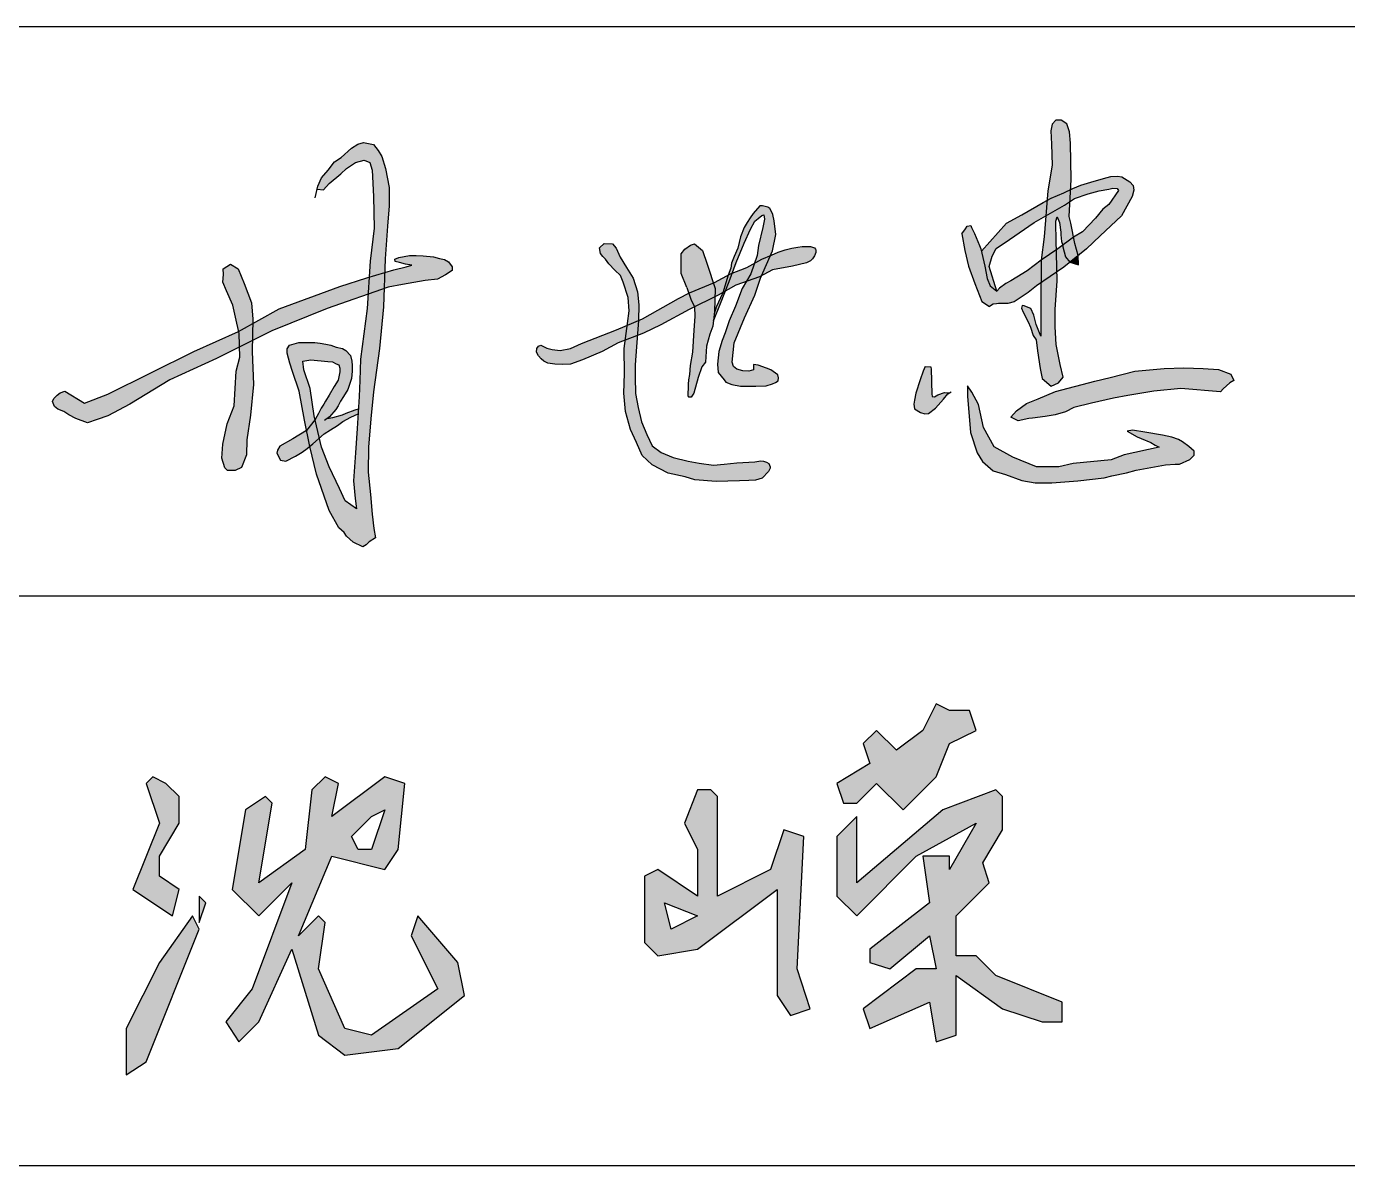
# Model space of a CAD drawing. Header units: millimetres. Extents: x 866561 to 877878, y 40199 to 44891.
# Drawn here: x 871926.56 to 871941.63, y 40242.55 to 40255.55 of the extents above; entities that cross this region are included whole.
import ezdxf

# ---------------------------------------------------------------- set-up
doc = ezdxf.new("R2010")
doc.units = ezdxf.units.MM
doc.header["$LTSCALE"] = 1000
doc.header["$MEASUREMENT"] = 0
doc.layers.add('HATCH', color=8, linetype='Continuous')

msp = doc.modelspace()

# ---------------------------------------------------------------- hatches: boundary and pattern name
at = {"linetype": 'Continuous'}
h = msp.add_hatch(color=256, dxfattribs=at)
h.paths.add_polyline_path([(871935.12, 40245.702), (871935.12, 40244.492), (871935.272, 40244.265), (871935.498, 40244.341), (871935.347, 40244.795), (871935.423, 40246.307), (871935.196, 40246.383), (871935.045, 40245.929), (871934.44, 40245.627), (871934.44, 40246.761), (871934.364, 40246.837), (871934.213, 40246.837), (871934.062, 40246.458), (871934.213, 40246.156), (871934.213, 40245.627), (871933.759, 40245.929), (871933.608, 40245.853), (871933.608, 40245.097), (871933.759, 40244.946), (871934.213, 40245.022)])
h.paths.add_polyline_path([(871934.213, 40245.4), (871933.91, 40245.248), (871933.835, 40245.551)], flags=16)
h.paths.add_polyline_path([(871936.935, 40246.988), (871937.087, 40247.366), (871937.389, 40247.517), (871937.313, 40247.744), (871937.087, 40247.744), (871936.935, 40247.82), (871936.784, 40247.517), (871936.482, 40247.29), (871936.255, 40247.517), (871936.103, 40247.366), (871936.179, 40247.139), (871935.801, 40246.912), (871935.877, 40246.685), (871936.028, 40246.685), (871936.255, 40246.912), (871936.557, 40246.61)])
h.paths.add_polyline_path([(871937.692, 40246.383), (871937.692, 40246.761), (871937.616, 40246.837), (871937.011, 40246.61), (871936.028, 40245.778), (871936.028, 40246.534), (871935.801, 40246.307), (871935.801, 40245.627), (871936.028, 40245.4), (871936.708, 40246.08), (871937.389, 40246.458), (871937.087, 40245.929), (871937.087, 40246.08), (871936.784, 40246.08), (871936.86, 40245.551), (871936.179, 40245.022), (871936.179, 40244.87), (871936.406, 40244.795), (871936.86, 40245.173), (871936.935, 40244.795), (871936.708, 40244.795), (871936.103, 40244.341), (871936.179, 40244.114), (871936.86, 40244.417), (871936.935, 40243.963), (871937.162, 40244.038), (871937.162, 40244.719), (871937.692, 40244.341), (871938.145, 40244.19), (871938.372, 40244.19), (871938.372, 40244.417), (871937.616, 40244.719), (871937.389, 40244.946), (871937.162, 40244.946), (871937.162, 40245.4), (871937.54, 40245.778), (871937.465, 40246.005)])
h = msp.add_hatch(color=256, dxfattribs=at)
h.paths.add_polyline_path([(871928.073, 40245.853), (871928.073, 40246.08), (871928.3, 40246.458), (871928.3, 40246.761), (871928.148, 40246.912), (871927.997, 40246.988), (871927.922, 40246.912), (871928.073, 40246.458), (871927.77, 40245.702), (871928.224, 40245.4), (871928.3, 40245.702)])
h.paths.add_polyline_path([(871928.602, 40245.551), (871928.527, 40245.627), (871928.527, 40245.324)])
h.paths.add_polyline_path([(871928.527, 40245.248), (871928.451, 40245.4), (871928.073, 40244.87), (871927.695, 40244.114), (871927.695, 40243.585), (871927.922, 40243.736)])
h.paths.add_polyline_path([(871930.039, 40246.08), (871930.644, 40245.929), (871930.795, 40246.156), (871930.871, 40246.912), (871930.644, 40246.988), (871930.039, 40246.534), (871930.115, 40246.912), (871929.963, 40246.988), (871929.812, 40246.837), (871929.737, 40246.156), (871929.207, 40245.778), (871929.358, 40246.685), (871929.283, 40246.761), (871929.056, 40246.61), (871928.905, 40245.702), (871929.207, 40245.4), (871929.585, 40245.778), (871929.132, 40244.568), (871928.829, 40244.19), (871928.98, 40243.963), (871929.207, 40244.19), (871929.585, 40245.022), (871929.888, 40244.038), (871930.19, 40243.812), (871930.795, 40243.887), (871931.552, 40244.492), (871931.476, 40244.87), (871931.022, 40245.4), (871930.947, 40245.173), (871931.249, 40244.568), (871930.493, 40244.038), (871930.19, 40244.114), (871929.888, 40244.795), (871929.963, 40245.324), (871929.888, 40245.4), (871929.661, 40245.173)])
h.paths.add_polyline_path([(871930.266, 40246.307), (871930.493, 40246.534), (871930.644, 40246.61), (871930.493, 40246.156), (871930.342, 40246.156)], flags=16)
at = {"layer": 'HATCH'}
for points in [[(871938.466, 40254.219), (871938.456, 40254.349), (871938.424, 40254.44), (871938.361, 40254.482), (871938.301, 40254.482), (871938.259, 40254.436), (871938.242, 40254.359), (871938.249, 40254.208), (871938.256, 40253.967), (871938.207, 40253.676), (871938.199, 40253.565), (871938.245, 40253.592), (871938.389, 40253.65), (871938.467, 40253.688), (871938.473, 40253.805)], [(871930.674, 40253.27), (871930.696, 40253.505), (871930.693, 40253.711), (871930.653, 40253.93), (871930.61, 40254.066), (871930.57, 40254.135), (871930.514, 40254.205), (871930.402, 40254.226), (871930.338, 40254.207), (871930.263, 40254.162), (871930.148, 40254.055), (871930.07, 40254.005), (871929.998, 40253.911), (871929.923, 40253.823), (871929.881, 40253.727), (871929.872, 40253.692), (871929.946, 40253.685), (871930.01, 40253.759), (871930.142, 40253.87), (871930.209, 40253.931), (871930.31, 40253.998), (871930.408, 40254.025), (871930.475, 40253.998), (871930.502, 40253.91), (871930.516, 40253.61), (871930.523, 40253.25), (871930.479, 40252.872), (871930.466, 40252.691), (871930.644, 40252.742), (871930.65, 40252.9)], [(871939.181, 40253.736), (871939.142, 40253.778), (871939.053, 40253.835), (871939.002, 40253.841), (871938.925, 40253.838), (871938.843, 40253.816), (871938.697, 40253.772), (871938.584, 40253.74), (871938.494, 40253.701), (871938.467, 40253.688), (871938.461, 40253.551), (871938.514, 40253.586), (871938.669, 40253.639), (871938.795, 40253.673), (871938.903, 40253.695), (871938.949, 40253.703), (871938.998, 40253.702), (871939.015, 40253.677), (871938.905, 40253.517), (871938.837, 40253.467), (871938.751, 40253.363), (871938.602, 40253.206), (871938.501, 40253.146), (871938.515, 40253.075), (871938.553, 40252.937), (871938.649, 40253.014), (871938.807, 40253.16), (871939.048, 40253.389), (871939.171, 40253.611), (871939.188, 40253.681)], [(871938.467, 40253.688), (871938.389, 40253.65), (871938.245, 40253.592), (871938.199, 40253.565), (871938.186, 40253.388), (871938.398, 40253.51), (871938.461, 40253.551)], [(871934.745, 40253.077), (871934.817, 40253.237), (871934.866, 40253.328), (871934.903, 40253.359), (871934.944, 40253.394), (871934.969, 40253.399), (871934.977, 40253.351), (871934.958, 40253.257), (871934.906, 40253.05), (871934.893, 40252.935), (871934.862, 40252.848), (871934.876, 40252.855), (871934.946, 40252.895), (871935.043, 40252.937), (871935.067, 40252.99), (871935.105, 40253.175), (871935.088, 40253.331), (871935.07, 40253.403), (871935.052, 40253.447), (871935.035, 40253.473), (871935.015, 40253.487), (871934.953, 40253.505), (871934.922, 40253.505), (871934.846, 40253.416), (871934.814, 40253.368), (871934.78, 40253.314), (871934.743, 40253.257), (871934.701, 40253.149), (871934.672, 40253.02), (871934.629, 40252.925), (871934.598, 40252.85), (871934.593, 40252.793), (871934.561, 40252.713), (871934.589, 40252.729), (871934.608, 40252.736), (871934.651, 40252.858)], [(871937.771, 40253.119), (871938.054, 40253.313), (871938.186, 40253.388), (871938.199, 40253.565), (871938.155, 40253.54), (871937.91, 40253.401), (871937.735, 40253.304), (871937.451, 40252.984), (871937.49, 40252.816), (871937.517, 40252.675), (871937.552, 40252.589), (871937.628, 40252.528), (871937.54, 40252.812), (871937.574, 40252.929), (871937.618, 40253.018)], [(871938.461, 40253.551), (871938.398, 40253.51), (871938.186, 40253.388), (871938.168, 40253.149), (871938.133, 40252.885), (871938.306, 40253.002), (871938.303, 40253.115), (871938.298, 40253.297), (871938.299, 40253.33), (871938.314, 40253.376), (871938.342, 40253.312), (871938.356, 40253.201), (871938.357, 40253.171), (871938.364, 40253.098), (871938.379, 40253.056), (871938.501, 40253.146), (871938.47, 40253.306), (871938.452, 40253.383)], [(871937.444, 40253.012), (871937.428, 40253.051), (871937.373, 40253.187), (871937.337, 40253.257), (871937.33, 40253.279), (871937.287, 40253.272), (871937.27, 40253.241), (871937.229, 40253.182), (871937.26, 40252.995), (871937.304, 40252.814), (871937.376, 40252.615), (871937.457, 40252.413), (871937.543, 40252.355), (871937.585, 40252.381), (871937.622, 40252.386), (871937.647, 40252.388), (871937.697, 40252.388), (871937.752, 40252.389), (871937.823, 40252.409), (871937.984, 40252.514), (871938.078, 40252.591), (871938.131, 40252.627), (871938.133, 40252.885), (871937.974, 40252.763), (871937.855, 40252.689), (871937.785, 40252.646), (871937.729, 40252.615), (871937.655, 40252.562), (871937.628, 40252.528), (871937.552, 40252.589), (871937.517, 40252.675), (871937.49, 40252.816)], [(871933.527, 40252.522), (871933.476, 40252.679), (871933.401, 40252.801), (871933.331, 40252.916), (871933.285, 40253.02), (871933.242, 40253.069), (871933.146, 40253.073), (871933.093, 40253.024), (871933.104, 40252.958), (871933.133, 40252.924), (871933.161, 40252.893), (871933.199, 40252.841), (871933.268, 40252.77), (871933.335, 40252.707), (871933.365, 40252.632), (871933.42, 40252.456), (871933.432, 40252.304), (871933.413, 40252.16), (871933.41, 40252.14), (871933.537, 40252.194), (871933.542, 40252.373)], [(871934.322, 40252.836), (871934.27, 40252.992), (871934.177, 40253.068), (871934.133, 40253.056), (871934.069, 40253.008), (871934.025, 40252.956), (871934.025, 40252.872), (871934.025, 40252.731), (871934.089, 40252.571), (871934.112, 40252.504), (871934.122, 40252.509), (871934.393, 40252.623)], [(871935.455, 40252.851), (871935.502, 40252.875), (871935.523, 40252.898), (871935.545, 40252.933), (871935.56, 40252.971), (871935.56, 40252.999), (871935.556, 40253.01), (871935.547, 40253.023), (871935.5, 40253.039), (871935.406, 40253.039), (871935.356, 40253.032), (871935.286, 40253.019), (871935.21, 40253.002), (871935.133, 40252.975), (871935.056, 40252.942), (871935.043, 40252.937), (871934.941, 40252.705), (871935.069, 40252.773), (871935.296, 40252.816)], [(871938.41, 40252.921), (871938.378, 40253.036), (871938.379, 40253.056), (871938.323, 40253.014), (871938.306, 40253.002), (871938.313, 40252.752), (871938.391, 40252.805), (871938.459, 40252.861)], [(871938.515, 40253.075), (871938.501, 40253.146), (871938.501, 40253.146), (871938.379, 40253.056), (871938.378, 40253.036), (871938.41, 40252.921), (871938.459, 40252.861), (871938.553, 40252.937)], [(871931.337, 40252.714), (871931.411, 40252.765), (871931.413, 40252.808), (871931.37, 40252.866), (871931.325, 40252.889), (871931.267, 40252.903), (871931.199, 40252.92), (871931.083, 40252.932), (871931.003, 40252.936), (871930.927, 40252.936), (871930.867, 40252.926), (871930.805, 40252.914), (871930.758, 40252.893), (871930.762, 40252.868), (871930.813, 40252.856), (871930.881, 40252.839), (871930.951, 40252.825), (871930.89, 40252.806), (871930.747, 40252.771), (871930.644, 40252.742), (871930.637, 40252.558), (871930.683, 40252.574), (871930.846, 40252.607), (871931.104, 40252.65), (871931.246, 40252.666)], [(871935.043, 40252.937), (871934.946, 40252.895), (871934.876, 40252.855), (871934.862, 40252.848), (871934.82, 40252.727), (871934.77, 40252.641), (871934.918, 40252.692), (871934.941, 40252.705)], [(871938.306, 40253.002), (871938.133, 40252.885), (871938.131, 40252.627), (871938.313, 40252.752)], [(871938.553, 40252.937), (871938.459, 40252.861), (871938.557, 40252.83)], [(871929.124, 40252.395), (871929.04, 40252.616), (871928.971, 40252.783), (871928.883, 40252.839), (871928.8, 40252.783), (871928.806, 40252.72), (871928.795, 40252.632), (871928.837, 40252.533), (871928.912, 40252.368), (871928.941, 40252.234), (871928.977, 40252.071), (871929.137, 40252.159), (871929.138, 40252.21)], [(871930.644, 40252.742), (871930.466, 40252.691), (871930.453, 40252.494), (871930.637, 40252.558)], [(871934.608, 40252.736), (871934.589, 40252.729), (871934.561, 40252.713), (871934.499, 40252.512), (871934.531, 40252.53), (871934.574, 40252.638)], [(871934.82, 40252.727), (871934.862, 40252.848), (871934.773, 40252.799), (871934.608, 40252.736), (871934.574, 40252.638), (871934.531, 40252.53), (871934.65, 40252.598), (871934.77, 40252.641)], [(871938.316, 40252.646), (871938.313, 40252.752), (871938.131, 40252.627), (871938.13, 40252.359), (871938.128, 40252.146), (871938.13, 40252.016), (871938.077, 40252.149), (871938.048, 40252.256), (871938.014, 40252.331), (871937.965, 40252.351), (871937.939, 40252.362), (871937.917, 40252.365), (871937.909, 40252.336), (871937.926, 40252.29), (871937.984, 40252.178), (871938.011, 40252.118), (871938.041, 40252.023), (871938.075, 40251.973), (871938.092, 40251.847), (871938.12, 40251.647), (871938.142, 40251.531), (871938.248, 40251.446), (871938.328, 40251.482), (871938.383, 40251.547), (871938.349, 40251.693), (871938.303, 40251.922), (871938.291, 40252.121), (871938.291, 40252.322)], [(871929.986, 40252.332), (871930.453, 40252.494), (871930.466, 40252.691), (871930.438, 40252.683), (871930.13, 40252.582), (871929.441, 40252.328), (871929.137, 40252.159), (871929.133, 40251.965), (871929.356, 40252.076)], [(871934.413, 40252.561), (871934.393, 40252.623), (871934.122, 40252.509), (871934.112, 40252.504), (871934.135, 40252.438), (871934.177, 40252.351), (871934.41, 40252.465)], [(871934.561, 40252.713), (871934.406, 40252.629), (871934.393, 40252.623), (871934.413, 40252.561), (871934.41, 40252.465), (871934.448, 40252.483), (871934.499, 40252.512)], [(871934.865, 40252.482), (871934.929, 40252.677), (871934.941, 40252.705), (871934.918, 40252.692), (871934.77, 40252.641), (871934.722, 40252.558), (871934.645, 40252.359), (871934.574, 40252.19), (871934.529, 40252.054), (871934.494, 40251.966), (871934.456, 40251.839), (871934.439, 40251.697), (871934.449, 40251.602), (871934.516, 40251.516), (871934.536, 40251.491), (871934.604, 40251.464), (871934.704, 40251.446), (871934.769, 40251.445), (871934.878, 40251.445), (871934.996, 40251.449), (871935.067, 40251.472), (871935.102, 40251.488), (871935.131, 40251.508), (871935.136, 40251.539), (871935.128, 40251.576), (871935.047, 40251.633), (871934.997, 40251.651), (871934.903, 40251.686), (871934.852, 40251.694), (871934.852, 40251.655), (871934.85, 40251.631), (871934.797, 40251.618), (871934.729, 40251.62), (871934.659, 40251.639), (871934.622, 40251.669), (871934.606, 40251.72), (871934.63, 40251.939), (871934.748, 40252.225)], [(871929.924, 40250.748), (871929.899, 40250.853), (871929.824, 40250.787), (871929.791, 40250.759), (871929.791, 40250.758), (871929.866, 40250.44), (871930.01, 40250.028), (871930.12, 40249.828), (871930.182, 40249.775), (871930.208, 40249.734), (871930.285, 40249.666), (871930.394, 40249.61), (871930.433, 40249.636), (871930.467, 40249.668), (871930.54, 40249.713), (871930.519, 40249.822), (871930.501, 40249.983), (871930.482, 40250.21), (871930.454, 40250.464), (871930.457, 40250.749), (871930.486, 40251.071), (871930.514, 40251.379), (871930.584, 40251.874), (871930.629, 40252.35), (871930.637, 40252.558), (871930.453, 40252.494), (871930.442, 40252.332), (871930.368, 40251.754), (871930.361, 40251.511), (871930.351, 40251.329), (871930.33, 40250.964), (871930.31, 40250.685), (871930.287, 40250.364), (871930.307, 40250.162), (871930.32, 40250.045), (871930.193, 40250.135), (871930.128, 40250.276), (871930.009, 40250.523)], [(871934.115, 40252.32), (871934.177, 40252.351), (871934.135, 40252.438), (871934.112, 40252.504), (871933.995, 40252.447), (871933.583, 40252.214), (871933.537, 40252.194), (871933.525, 40252.022), (871933.596, 40252.049), (871933.793, 40252.146)], [(871934.406, 40252.299), (871934.41, 40252.465), (871934.177, 40252.351), (871934.183, 40252.242), (871934.168, 40252.084), (871934.154, 40251.832), (871934.128, 40251.681), (871934.12, 40251.578), (871934.11, 40251.519), (871934.107, 40251.468), (871934.107, 40251.424), (871934.101, 40251.367), (871934.102, 40251.339), (871934.107, 40251.326), (871934.114, 40251.319), (871934.141, 40251.321), (871934.17, 40251.364), (871934.22, 40251.545), (871934.261, 40251.665), (871934.302, 40251.721), (871934.314, 40251.902), (871934.354, 40252.038), (871934.386, 40252.13)], [(871934.531, 40252.53), (871934.499, 40252.512), (871934.426, 40252.348), (871934.404, 40252.283), (871934.393, 40252.189), (871934.475, 40252.39)], [(871929.137, 40252.159), (871928.977, 40252.071), (871928.982, 40252.047), (871928.986, 40251.892), (871929.133, 40251.965)], [(871933.307, 40251.94), (871933.387, 40251.97), (871933.41, 40252.14), (871933.289, 40252.089), (871932.887, 40251.934), (871932.762, 40251.875), (871932.644, 40251.854), (871932.553, 40251.863), (871932.492, 40251.879), (871932.426, 40251.912), (871932.399, 40251.903), (871932.378, 40251.877), (871932.375, 40251.834), (871932.399, 40251.793), (871932.429, 40251.756), (871932.46, 40251.729), (871932.504, 40251.707), (871932.583, 40251.697), (871932.674, 40251.691), (871932.762, 40251.697), (871932.898, 40251.745), (871933.125, 40251.839)], [(871933.537, 40252.194), (871933.41, 40252.14), (871933.387, 40251.97), (871933.525, 40252.022)], [(871928.192, 40251.516), (871928.725, 40251.762), (871928.986, 40251.892), (871928.982, 40252.047), (871928.977, 40252.071), (871928.465, 40251.839), (871927.486, 40251.355), (871927.217, 40251.253), (871926.993, 40251.39), (871926.94, 40251.368), (871926.905, 40251.341), (871926.87, 40251.306), (871926.852, 40251.269), (871926.876, 40251.215), (871926.916, 40251.184), (871926.982, 40251.157), (871927.041, 40251.118), (871927.118, 40251.075), (871927.252, 40251.028), (871927.363, 40251.065), (871927.483, 40251.108), (871927.736, 40251.24)], [(871933.499, 40251.548), (871933.502, 40251.689), (871933.516, 40251.895), (871933.525, 40252.022), (871933.387, 40251.97), (871933.374, 40251.875), (871933.379, 40251.59), (871933.37, 40251.366), (871933.39, 40251.157), (871933.448, 40250.949), (871933.517, 40250.801), (871933.582, 40250.654), (871933.695, 40250.548), (871933.877, 40250.451), (871934.07, 40250.409), (871934.181, 40250.375), (871934.426, 40250.359), (871934.692, 40250.366), (871934.797, 40250.368), (871934.872, 40250.373), (871934.949, 40250.397), (871935.022, 40250.473), (871935.04, 40250.509), (871935.04, 40250.526), (871935.027, 40250.563), (871934.999, 40250.577), (871934.963, 40250.59), (871934.935, 40250.595), (871934.865, 40250.583), (871934.66, 40250.569), (871934.517, 40250.556), (871934.395, 40250.545), (871934.23, 40250.565), (871934.107, 40250.591), (871933.934, 40250.632), (871933.797, 40250.688), (871933.695, 40250.765), (871933.635, 40250.892), (871933.572, 40251.039), (871933.536, 40251.203), (871933.506, 40251.363)], [(871929.147, 40251.465), (871929.131, 40251.839), (871929.133, 40251.965), (871928.986, 40251.892), (871928.989, 40251.777), (871928.95, 40251.618), (871928.925, 40251.221), (871928.846, 40251.015), (871928.795, 40250.783), (871928.786, 40250.625), (871928.819, 40250.513), (871928.851, 40250.481), (871928.937, 40250.481), (871929.011, 40250.517), (871929.068, 40250.661), (871929.072, 40250.831), (871929.113, 40251.115)], [(871930.199, 40251.852), (871930.162, 40251.875), (871930.091, 40251.892), (871930.027, 40251.912), (871929.97, 40251.926), (871929.906, 40251.936), (871929.845, 40251.943), (871929.747, 40251.943), (871929.663, 40251.943), (871929.558, 40251.912), (871929.531, 40251.872), (871929.531, 40251.821), (871929.562, 40251.707), (871929.592, 40251.613), (871929.669, 40251.387), (871929.727, 40251.057), (871929.752, 40250.941), (871929.849, 40251.065), (871929.839, 40251.108), (871929.793, 40251.42), (871929.719, 40251.63), (871929.711, 40251.73), (871929.802, 40251.745), (871929.993, 40251.728), (871930.048, 40251.722), (871930.089, 40251.702), (871930.119, 40251.687), (871930.13, 40251.652), (871930.13, 40251.609), (871930.113, 40251.515), (871930.065, 40251.441), (871930.008, 40251.342), (871929.969, 40251.276), (871929.948, 40251.239), (871929.919, 40251.196), (871929.887, 40251.135), (871929.849, 40251.065), (871929.899, 40250.853), (871929.954, 40250.9), (871930.026, 40250.948), (871930.106, 40250.998), (871930.167, 40251.043), (871930.258, 40251.093), (871930.34, 40251.13), (871930.343, 40251.186), (871930.306, 40251.176), (871930.204, 40251.137), (871930.16, 40251.119), (871930.05, 40251.089), (871929.985, 40251.075), (871930.013, 40251.097), (871930.084, 40251.178), (871930.111, 40251.222), (871930.138, 40251.276), (871930.175, 40251.329), (871930.223, 40251.407), (871930.266, 40251.532), (871930.273, 40251.616), (871930.273, 40251.68), (871930.27, 40251.73), (871930.253, 40251.795)], [(871937.018, 40251.298), (871937.069, 40251.358), (871937.086, 40251.37), (871937.028, 40251.374), (871936.955, 40251.348), (871936.915, 40251.323), (871936.888, 40251.328), (871936.885, 40251.356), (871936.885, 40251.394), (871936.88, 40251.451), (871936.88, 40251.494), (871936.88, 40251.554), (871936.878, 40251.589), (871936.878, 40251.635), (871936.873, 40251.665), (871936.807, 40251.67), (871936.787, 40251.617), (871936.75, 40251.517), (871936.704, 40251.366), (871936.689, 40251.286), (871936.679, 40251.238), (871936.687, 40251.188), (871936.755, 40251.145), (871936.805, 40251.13), (871936.845, 40251.133), (871936.925, 40251.195)], [(871938.707, 40251.251), (871938.957, 40251.307), (871939.12, 40251.337), (871939.418, 40251.389), (871939.724, 40251.419), (871940.177, 40251.381), (871940.21, 40251.414), (871940.283, 40251.483), (871940.329, 40251.511), (871940.296, 40251.582), (871940.156, 40251.635), (871939.981, 40251.648), (871939.759, 40251.653), (871939.535, 40251.645), (871939.201, 40251.615), (871938.919, 40251.546), (871938.746, 40251.503), (871938.295, 40251.385), (871938.099, 40251.302), (871937.966, 40251.246), (871937.849, 40251.162), (871937.786, 40251.091), (871937.87, 40251.05), (871937.992, 40251.078), (871938.033, 40251.08), (871938.178, 40251.101), (871938.29, 40251.119), (871938.41, 40251.154), (871938.506, 40251.2)], [(871937.417, 40251.235), (871937.34, 40251.375), (871937.29, 40251.449), (871937.292, 40251.331), (871937.327, 40250.918), (871937.403, 40250.683), (871937.463, 40250.585), (871937.583, 40250.479), (871937.724, 40250.439), (871937.91, 40250.37), (871938.065, 40250.344), (871938.254, 40250.342), (871938.551, 40250.366), (871938.852, 40250.401), (871938.94, 40250.421), (871939.104, 40250.455), (871939.217, 40250.485), (871939.552, 40250.548), (871939.659, 40250.556), (871939.709, 40250.556), (871939.83, 40250.608), (871939.877, 40250.657), (871939.879, 40250.705), (871939.816, 40250.755), (871939.746, 40250.81), (871939.699, 40250.838), (871939.623, 40250.864), (871939.516, 40250.886), (871939.316, 40250.919), (871939.173, 40250.945), (871939.113, 40250.931), (871939.227, 40250.866), (871939.272, 40250.848), (871939.385, 40250.802), (871939.433, 40250.772), (871939.478, 40250.749), (871939.078, 40250.663), (871938.931, 40250.603), (871938.497, 40250.564), (871938.335, 40250.525), (871938.079, 40250.525), (871937.81, 40250.635), (871937.597, 40250.754), (871937.475, 40250.975)], [(871929.791, 40250.759), (871929.752, 40250.941), (871929.595, 40250.846), (871929.447, 40250.761), (871929.419, 40250.716), (871929.411, 40250.679), (871929.456, 40250.6), (871929.517, 40250.59), (871929.626, 40250.648), (871929.7, 40250.694), (871929.76, 40250.733)], [(871929.849, 40251.065), (871929.752, 40250.941), (871929.791, 40250.759), (871929.824, 40250.787), (871929.899, 40250.853)]]:
    msp.add_hatch(color=256, dxfattribs=at).paths.add_polyline_path(points)

# ---------------------------------------------------------------- linework, layer by layer
for p, q in [((871908.957, 40255.551), (872018.957, 40255.551)), ((871908.957, 40249.051), (871963.957, 40249.051)), ((871908.957, 40242.551), (871963.957, 40242.551))]:
    msp.add_line(p, q)
for points in [[(871938.378, 40253.036), (871938.41, 40252.921), (871938.459, 40252.861), (871938.557, 40252.83), (871938.553, 40252.937), (871938.515, 40253.075), (871938.47, 40253.306), (871938.452, 40253.383), (871938.473, 40253.805), (871938.466, 40254.219), (871938.456, 40254.349), (871938.424, 40254.44), (871938.361, 40254.482), (871938.301, 40254.482), (871938.259, 40254.436), (871938.242, 40254.359), (871938.249, 40254.208), (871938.256, 40253.967), (871938.207, 40253.676), (871938.168, 40253.149), (871938.133, 40252.885), (871938.13, 40252.359), (871938.128, 40252.146), (871938.13, 40252.016), (871938.077, 40252.149), (871938.048, 40252.256), (871938.014, 40252.331)], [(871929.849, 40253.593), (871929.881, 40253.727), (871929.923, 40253.823), (871929.998, 40253.911), (871930.07, 40254.005), (871930.148, 40254.055), (871930.263, 40254.162), (871930.338, 40254.207), (871930.402, 40254.226), (871930.514, 40254.205), (871930.57, 40254.135), (871930.61, 40254.066), (871930.653, 40253.93), (871930.693, 40253.711), (871930.696, 40253.505), (871930.674, 40253.27), (871930.65, 40252.9), (871930.629, 40252.35), (871930.584, 40251.874), (871930.514, 40251.379), (871930.486, 40251.071), (871930.457, 40250.749), (871930.454, 40250.464), (871930.482, 40250.21), (871930.501, 40249.983), (871930.519, 40249.822), (871930.54, 40249.713), (871930.467, 40249.668), (871930.433, 40249.636), (871930.394, 40249.61), (871930.285, 40249.666), (871930.208, 40249.734), (871930.182, 40249.775), (871930.12, 40249.828), (871930.01, 40250.028), (871929.866, 40250.44), (871929.791, 40250.758), (871929.727, 40251.057), (871929.669, 40251.387), (871929.592, 40251.613), (871929.562, 40251.707), (871929.531, 40251.821), (871929.531, 40251.872), (871929.558, 40251.912), (871929.558, 40251.912), (871929.663, 40251.943), (871929.747, 40251.943), (871929.747, 40251.943), (871929.845, 40251.943), (871929.906, 40251.936), (871929.97, 40251.926), (871930.027, 40251.912), (871930.091, 40251.892), (871930.162, 40251.875), (871930.199, 40251.852), (871930.253, 40251.795), (871930.27, 40251.73), (871930.273, 40251.68), (871930.273, 40251.616), (871930.266, 40251.532), (871930.223, 40251.407), (871930.175, 40251.329), (871930.138, 40251.276), (871930.111, 40251.222), (871930.084, 40251.178), (871930.084, 40251.178), (871930.013, 40251.097), (871929.956, 40251.053)], [(871929.872, 40253.692), (871929.946, 40253.685), (871929.946, 40253.685), (871930.01, 40253.759), (871930.142, 40253.87), (871930.209, 40253.931), (871930.31, 40253.998), (871930.408, 40254.025), (871930.408, 40254.025), (871930.475, 40253.998), (871930.502, 40253.91), (871930.516, 40253.61), (871930.523, 40253.25), (871930.479, 40252.872), (871930.442, 40252.332), (871930.368, 40251.754), (871930.361, 40251.511), (871930.351, 40251.329), (871930.33, 40250.964), (871930.31, 40250.685), (871930.287, 40250.364), (871930.307, 40250.162), (871930.32, 40250.045), (871930.32, 40250.045), (871930.193, 40250.135), (871930.128, 40250.276), (871930.009, 40250.523), (871929.924, 40250.748), (871929.839, 40251.108), (871929.793, 40251.42), (871929.719, 40251.63), (871929.711, 40251.73), (871929.711, 40251.73), (871929.802, 40251.745), (871929.993, 40251.728), (871929.993, 40251.728), (871930.048, 40251.722), (871930.089, 40251.702), (871930.119, 40251.687), (871930.13, 40251.652), (871930.13, 40251.609), (871930.113, 40251.515), (871930.065, 40251.441), (871930.008, 40251.342), (871929.969, 40251.276), (871929.948, 40251.239), (871929.919, 40251.196), (871929.887, 40251.135), (871929.849, 40251.065), (871929.752, 40250.941), (871929.595, 40250.846), (871929.447, 40250.761), (871929.419, 40250.716), (871929.411, 40250.679), (871929.456, 40250.6), (871929.517, 40250.59), (871929.626, 40250.648), (871929.7, 40250.694), (871929.76, 40250.733), (871929.824, 40250.787), (871929.954, 40250.9), (871930.026, 40250.948), (871930.106, 40250.998), (871930.167, 40251.043), (871930.258, 40251.093), (871930.34, 40251.13)], [(871937.451, 40252.984), (871937.735, 40253.304), (871937.91, 40253.401), (871938.155, 40253.54), (871938.245, 40253.592), (871938.389, 40253.65), (871938.494, 40253.701), (871938.584, 40253.74), (871938.697, 40253.772), (871938.843, 40253.816), (871938.925, 40253.838), (871939.002, 40253.841), (871939.053, 40253.835), (871939.142, 40253.778), (871939.181, 40253.736), (871939.188, 40253.681), (871939.171, 40253.611), (871939.048, 40253.389), (871938.807, 40253.16), (871938.649, 40253.014), (871938.391, 40252.805), (871938.078, 40252.591), (871937.984, 40252.514), (871937.823, 40252.409), (871937.752, 40252.389), (871937.697, 40252.388), (871937.647, 40252.388), (871937.622, 40252.386), (871937.585, 40252.381), (871937.543, 40252.355)], [(871937.229, 40253.182), (871937.27, 40253.241), (871937.287, 40253.272), (871937.287, 40253.272), (871937.33, 40253.279), (871937.337, 40253.257), (871937.373, 40253.187), (871937.428, 40253.051), (871937.444, 40253.012), (871937.49, 40252.816), (871937.517, 40252.675), (871937.552, 40252.589), (871937.628, 40252.528), (871937.54, 40252.812), (871937.574, 40252.929), (871937.618, 40253.018), (871937.771, 40253.119), (871938.054, 40253.313), (871938.398, 40253.51), (871938.514, 40253.586), (871938.669, 40253.639), (871938.795, 40253.673), (871938.903, 40253.695), (871938.949, 40253.703), (871938.998, 40253.702), (871939.015, 40253.677), (871938.905, 40253.517), (871938.837, 40253.467), (871938.751, 40253.363), (871938.602, 40253.206), (871938.501, 40253.146), (871938.323, 40253.014), (871938.133, 40252.885), (871937.974, 40252.763), (871937.855, 40252.689), (871937.785, 40252.646), (871937.729, 40252.615), (871937.655, 40252.562), (871937.628, 40252.528)], [(871934.393, 40252.189), (871934.475, 40252.39), (871934.574, 40252.638), (871934.651, 40252.858), (871934.745, 40253.077), (871934.817, 40253.237), (871934.866, 40253.328), (871934.903, 40253.359), (871934.944, 40253.394), (871934.969, 40253.399), (871934.977, 40253.351), (871934.958, 40253.257), (871934.906, 40253.05), (871934.893, 40252.935), (871934.82, 40252.727), (871934.722, 40252.558), (871934.645, 40252.359), (871934.574, 40252.19), (871934.529, 40252.054), (871934.494, 40251.966), (871934.456, 40251.839), (871934.439, 40251.697), (871934.449, 40251.602), (871934.516, 40251.516), (871934.536, 40251.491), (871934.604, 40251.464), (871934.704, 40251.446), (871934.769, 40251.445), (871934.878, 40251.445), (871934.996, 40251.449), (871935.067, 40251.472), (871935.102, 40251.488), (871935.131, 40251.508), (871935.136, 40251.539), (871935.128, 40251.576), (871935.047, 40251.633), (871934.997, 40251.651), (871934.903, 40251.686), (871934.852, 40251.694), (871934.852, 40251.655), (871934.85, 40251.631), (871934.797, 40251.618), (871934.729, 40251.62), (871934.659, 40251.639), (871934.622, 40251.669), (871934.606, 40251.72), (871934.63, 40251.939), (871934.748, 40252.225), (871934.865, 40252.482), (871934.929, 40252.677), (871935.067, 40252.99), (871935.105, 40253.175), (871935.088, 40253.331), (871935.07, 40253.403), (871935.052, 40253.447), (871935.035, 40253.473), (871935.015, 40253.487), (871934.953, 40253.505), (871934.922, 40253.505), (871934.846, 40253.416), (871934.814, 40253.368), (871934.78, 40253.314), (871934.743, 40253.257), (871934.701, 40253.149), (871934.672, 40253.02), (871934.629, 40252.925), (871934.598, 40252.85), (871934.593, 40252.793)], [(871938.014, 40252.331), (871937.965, 40252.351), (871937.939, 40252.362), (871937.917, 40252.365), (871937.909, 40252.336), (871937.926, 40252.29), (871937.984, 40252.178), (871938.011, 40252.118), (871938.041, 40252.023), (871938.075, 40251.973), (871938.092, 40251.847), (871938.12, 40251.647), (871938.142, 40251.531), (871938.248, 40251.446), (871938.328, 40251.482), (871938.383, 40251.547), (871938.383, 40251.547), (871938.349, 40251.693), (871938.303, 40251.922), (871938.291, 40252.121), (871938.291, 40252.322), (871938.316, 40252.646), (871938.303, 40253.115), (871938.298, 40253.297), (871938.299, 40253.33), (871938.314, 40253.376), (871938.314, 40253.376), (871938.342, 40253.312), (871938.356, 40253.201), (871938.357, 40253.171), (871938.364, 40253.098), (871938.379, 40253.056), (871938.378, 40253.036)], [(871932.426, 40251.912), (871932.492, 40251.879), (871932.553, 40251.863), (871932.644, 40251.854), (871932.762, 40251.875), (871932.887, 40251.934), (871933.289, 40252.089), (871933.583, 40252.214), (871933.995, 40252.447), (871934.122, 40252.509), (871934.406, 40252.629), (871934.589, 40252.729), (871934.773, 40252.799), (871934.876, 40252.855), (871934.946, 40252.895), (871935.056, 40252.942), (871935.133, 40252.975), (871935.21, 40253.002), (871935.286, 40253.019), (871935.356, 40253.032), (871935.406, 40253.039), (871935.5, 40253.039), (871935.5, 40253.039), (871935.547, 40253.023)], [(871933.104, 40252.958), (871933.093, 40253.024), (871933.146, 40253.073), (871933.242, 40253.069), (871933.285, 40253.02), (871933.331, 40252.916), (871933.401, 40252.801), (871933.476, 40252.679), (871933.527, 40252.522), (871933.542, 40252.373), (871933.537, 40252.194), (871933.516, 40251.895), (871933.502, 40251.689), (871933.499, 40251.548), (871933.506, 40251.363), (871933.536, 40251.203), (871933.572, 40251.039), (871933.635, 40250.892), (871933.695, 40250.765), (871933.797, 40250.688), (871933.934, 40250.632), (871934.107, 40250.591), (871934.23, 40250.565), (871934.395, 40250.545), (871934.517, 40250.556), (871934.66, 40250.569), (871934.865, 40250.583), (871934.935, 40250.595), (871934.963, 40250.59), (871934.999, 40250.577), (871935.027, 40250.563), (871935.04, 40250.526), (871935.04, 40250.509), (871935.022, 40250.473), (871934.949, 40250.397), (871934.872, 40250.373), (871934.797, 40250.368), (871934.692, 40250.366), (871934.426, 40250.359), (871934.181, 40250.375), (871934.07, 40250.409), (871933.877, 40250.451), (871933.695, 40250.548), (871933.582, 40250.654), (871933.517, 40250.801), (871933.448, 40250.949), (871933.39, 40251.157), (871933.37, 40251.366), (871933.379, 40251.59), (871933.374, 40251.875), (871933.413, 40252.16), (871933.432, 40252.304), (871933.42, 40252.456), (871933.365, 40252.632), (871933.335, 40252.707), (871933.268, 40252.77), (871933.199, 40252.841), (871933.161, 40252.893), (871933.133, 40252.924), (871933.104, 40252.958)], [(871934.089, 40252.571), (871934.025, 40252.731), (871934.025, 40252.872), (871934.025, 40252.956), (871934.069, 40253.008), (871934.133, 40253.056), (871934.177, 40253.068), (871934.27, 40252.992), (871934.322, 40252.836), (871934.413, 40252.561), (871934.406, 40252.299), (871934.386, 40252.13), (871934.354, 40252.038), (871934.314, 40251.902), (871934.302, 40251.721), (871934.261, 40251.665), (871934.22, 40251.545), (871934.17, 40251.364), (871934.141, 40251.321), (871934.114, 40251.319)], [(871937.229, 40253.182), (871937.26, 40252.995), (871937.304, 40252.814), (871937.376, 40252.615), (871937.457, 40252.413), (871937.543, 40252.355)], [(871926.993, 40251.39), (871927.217, 40251.253), (871927.486, 40251.355), (871928.465, 40251.839), (871928.977, 40252.071), (871929.441, 40252.328), (871930.13, 40252.582), (871930.438, 40252.683), (871930.747, 40252.771), (871930.89, 40252.806), (871930.951, 40252.825), (871930.881, 40252.839), (871930.813, 40252.856), (871930.762, 40252.868), (871930.762, 40252.868), (871930.758, 40252.893), (871930.805, 40252.914), (871930.867, 40252.926), (871930.927, 40252.936), (871931.003, 40252.936), (871931.083, 40252.932), (871931.199, 40252.92), (871931.267, 40252.903), (871931.325, 40252.889), (871931.37, 40252.866), (871931.413, 40252.808), (871931.411, 40252.765), (871931.337, 40252.714), (871931.246, 40252.666), (871931.104, 40252.65), (871930.846, 40252.607), (871930.683, 40252.574), (871929.986, 40252.332), (871929.356, 40252.076), (871928.725, 40251.762), (871928.192, 40251.516), (871927.736, 40251.24), (871927.483, 40251.108), (871927.363, 40251.065), (871927.252, 40251.028), (871927.118, 40251.075), (871927.041, 40251.118), (871926.982, 40251.157), (871926.916, 40251.184), (871926.876, 40251.215), (871926.852, 40251.269), (871926.87, 40251.306), (871926.905, 40251.341), (871926.94, 40251.368), (871926.993, 40251.39)], [(871935.547, 40253.023), (871935.556, 40253.01), (871935.56, 40252.999), (871935.56, 40252.971), (871935.545, 40252.933), (871935.523, 40252.898), (871935.502, 40252.875), (871935.455, 40252.851), (871935.296, 40252.816), (871935.069, 40252.773), (871934.918, 40252.692), (871934.65, 40252.598), (871934.448, 40252.483), (871934.115, 40252.32), (871933.793, 40252.146), (871933.596, 40252.049), (871933.307, 40251.94), (871933.125, 40251.839), (871932.898, 40251.745), (871932.762, 40251.697), (871932.674, 40251.691), (871932.583, 40251.697), (871932.504, 40251.707), (871932.46, 40251.729), (871932.429, 40251.756), (871932.399, 40251.793), (871932.375, 40251.834), (871932.378, 40251.877), (871932.399, 40251.903), (871932.426, 40251.912)], [(871928.8, 40252.783), (871928.883, 40252.839), (871928.971, 40252.783), (871929.04, 40252.616), (871929.124, 40252.395), (871929.138, 40252.21), (871929.131, 40251.839), (871929.147, 40251.465), (871929.113, 40251.115), (871929.072, 40250.831), (871929.068, 40250.661), (871929.011, 40250.517), (871928.937, 40250.481), (871928.851, 40250.481), (871928.819, 40250.513), (871928.786, 40250.625), (871928.795, 40250.783), (871928.846, 40251.015), (871928.925, 40251.221), (871928.95, 40251.618), (871928.989, 40251.777), (871928.982, 40252.047), (871928.941, 40252.234), (871928.912, 40252.368), (871928.837, 40252.533), (871928.795, 40252.632), (871928.806, 40252.72), (871928.8, 40252.783)], [(871934.593, 40252.793), (871934.561, 40252.713), (871934.499, 40252.512), (871934.426, 40252.348), (871934.404, 40252.283)], [(871934.089, 40252.571), (871934.135, 40252.438), (871934.177, 40252.351), (871934.183, 40252.242), (871934.168, 40252.084), (871934.154, 40251.832), (871934.128, 40251.681), (871934.12, 40251.578), (871934.11, 40251.519), (871934.107, 40251.468), (871934.107, 40251.424), (871934.101, 40251.367), (871934.102, 40251.339)], [(871936.807, 40251.67), (871936.787, 40251.617), (871936.75, 40251.517), (871936.704, 40251.366), (871936.689, 40251.286), (871936.679, 40251.238), (871936.687, 40251.188), (871936.687, 40251.188), (871936.755, 40251.145), (871936.805, 40251.13), (871936.845, 40251.133), (871936.925, 40251.195), (871937.018, 40251.298), (871937.069, 40251.358), (871937.104, 40251.381)], [(871936.807, 40251.67), (871936.873, 40251.665), (871936.878, 40251.635), (871936.878, 40251.589), (871936.88, 40251.554), (871936.88, 40251.494), (871936.88, 40251.451), (871936.885, 40251.394), (871936.885, 40251.356), (871936.888, 40251.328), (871936.888, 40251.328), (871936.915, 40251.323), (871936.955, 40251.348), (871937.028, 40251.374), (871937.028, 40251.374), (871937.086, 40251.37)], [(871937.849, 40251.162), (871937.966, 40251.246), (871938.099, 40251.302), (871938.295, 40251.385), (871938.746, 40251.503), (871938.919, 40251.546), (871939.201, 40251.615), (871939.535, 40251.645), (871939.759, 40251.653), (871939.981, 40251.648), (871940.156, 40251.635), (871940.296, 40251.582), (871940.296, 40251.582), (871940.329, 40251.511), (871940.283, 40251.483), (871940.21, 40251.414), (871940.177, 40251.381), (871940.177, 40251.381), (871939.724, 40251.419), (871939.418, 40251.389), (871939.12, 40251.337), (871938.957, 40251.307), (871938.707, 40251.251), (871938.506, 40251.2), (871938.41, 40251.154), (871938.29, 40251.119), (871938.178, 40251.101), (871938.033, 40251.08), (871937.992, 40251.078), (871937.87, 40251.05), (871937.786, 40251.091), (871937.849, 40251.162), (871937.849, 40251.162)], [(871937.29, 40251.449), (871937.292, 40251.331), (871937.327, 40250.918), (871937.403, 40250.683), (871937.463, 40250.585), (871937.583, 40250.479), (871937.724, 40250.439), (871937.91, 40250.37), (871938.065, 40250.344), (871938.254, 40250.342), (871938.551, 40250.366), (871938.852, 40250.401), (871938.94, 40250.421), (871939.104, 40250.455), (871939.217, 40250.485), (871939.552, 40250.548), (871939.659, 40250.556), (871939.709, 40250.556), (871939.83, 40250.608), (871939.877, 40250.657), (871939.879, 40250.705), (871939.816, 40250.755), (871939.746, 40250.81), (871939.699, 40250.838), (871939.623, 40250.864), (871939.516, 40250.886), (871939.316, 40250.919), (871939.173, 40250.945), (871939.113, 40250.931), (871939.113, 40250.931), (871939.113, 40250.931), (871939.227, 40250.866), (871939.272, 40250.848), (871939.385, 40250.802), (871939.433, 40250.772), (871939.478, 40250.749), (871939.078, 40250.663), (871938.931, 40250.603), (871938.497, 40250.564), (871938.335, 40250.525), (871938.079, 40250.525), (871937.81, 40250.635), (871937.597, 40250.754), (871937.475, 40250.975), (871937.417, 40251.235), (871937.34, 40251.375), (871937.29, 40251.449)], [(871934.102, 40251.339), (871934.107, 40251.326), (871934.114, 40251.319)], [(871929.985, 40251.075), (871929.985, 40251.075), (871930.05, 40251.089), (871930.16, 40251.119), (871930.204, 40251.137), (871930.306, 40251.176), (871930.343, 40251.186)]]:
    msp.add_lwpolyline(points)
at = {"linetype": 'Continuous', "elevation": 2318108.623}
for points in [[(871937.087, 40247.744), (871936.935, 40247.82), (871936.784, 40247.517), (871936.482, 40247.29), (871936.255, 40247.517), (871936.103, 40247.366), (871936.179, 40247.139), (871935.801, 40246.912), (871935.877, 40246.685), (871936.028, 40246.685), (871936.255, 40246.912), (871936.557, 40246.61), (871936.935, 40246.988), (871937.087, 40247.366), (871937.389, 40247.517), (871937.313, 40247.744), (871937.087, 40247.744)], [(871928.148, 40246.912), (871927.997, 40246.988), (871927.922, 40246.912), (871928.073, 40246.458), (871927.77, 40245.702), (871928.224, 40245.4), (871928.3, 40245.702), (871928.073, 40245.853), (871928.073, 40246.08), (871928.3, 40246.458), (871928.3, 40246.761), (871928.148, 40246.912)], [(871930.115, 40246.912), (871929.963, 40246.988), (871929.812, 40246.837), (871929.737, 40246.156), (871929.207, 40245.778), (871929.358, 40246.685), (871929.283, 40246.761), (871929.056, 40246.61), (871928.905, 40245.702), (871929.207, 40245.4), (871929.585, 40245.778), (871929.132, 40244.568), (871928.829, 40244.19), (871928.98, 40243.963), (871929.207, 40244.19), (871929.585, 40245.022), (871929.888, 40244.038), (871930.19, 40243.812), (871930.795, 40243.887), (871931.552, 40244.492), (871931.476, 40244.87), (871931.022, 40245.4), (871930.947, 40245.173), (871931.249, 40244.568), (871930.493, 40244.038), (871930.19, 40244.114), (871929.888, 40244.795), (871929.963, 40245.324), (871929.888, 40245.4), (871929.661, 40245.173), (871930.039, 40246.08), (871930.644, 40245.929), (871930.795, 40246.156), (871930.871, 40246.912), (871930.644, 40246.988), (871930.039, 40246.534), (871930.115, 40246.912)], [(871934.44, 40246.761), (871934.364, 40246.837), (871934.213, 40246.837), (871934.062, 40246.458), (871934.213, 40246.156), (871934.213, 40245.627), (871933.759, 40245.929), (871933.608, 40245.853), (871933.608, 40245.097), (871933.759, 40244.946), (871934.213, 40245.022), (871935.12, 40245.702), (871935.12, 40244.492), (871935.272, 40244.265), (871935.498, 40244.341), (871935.347, 40244.795), (871935.423, 40246.307), (871935.196, 40246.383), (871935.045, 40245.929), (871934.44, 40245.627), (871934.44, 40246.761)], [(871937.692, 40246.761), (871937.616, 40246.837), (871937.011, 40246.61), (871936.028, 40245.778), (871936.028, 40246.534), (871935.801, 40246.307), (871935.801, 40245.627), (871936.028, 40245.4), (871936.708, 40246.08), (871937.389, 40246.458), (871937.087, 40245.929), (871937.087, 40246.08), (871936.784, 40246.08), (871936.86, 40245.551), (871936.179, 40245.022), (871936.179, 40244.87), (871936.406, 40244.795), (871936.86, 40245.173), (871936.935, 40244.795), (871936.708, 40244.795), (871936.103, 40244.341), (871936.179, 40244.114), (871936.86, 40244.417), (871936.935, 40243.963), (871937.162, 40244.038), (871937.162, 40244.719), (871937.692, 40244.341), (871938.145, 40244.19), (871938.372, 40244.19), (871938.372, 40244.417), (871937.616, 40244.719), (871937.389, 40244.946), (871937.162, 40244.946), (871937.162, 40245.4), (871937.54, 40245.778), (871937.465, 40246.005), (871937.692, 40246.383), (871937.692, 40246.761)], [(871930.493, 40246.534), (871930.644, 40246.61), (871930.493, 40246.156), (871930.342, 40246.156), (871930.266, 40246.307), (871930.493, 40246.534)], [(871928.602, 40245.551), (871928.527, 40245.627), (871928.527, 40245.324), (871928.602, 40245.551)], [(871933.835, 40245.551), (871934.213, 40245.4), (871933.91, 40245.248), (871933.835, 40245.551)], [(871928.527, 40245.248), (871928.451, 40245.4), (871928.073, 40244.87), (871927.695, 40244.114), (871927.695, 40243.585), (871927.922, 40243.736), (871928.527, 40245.248)]]:
    msp.add_lwpolyline(points, dxfattribs=at)

doc.saveas('drawing.dxf')
